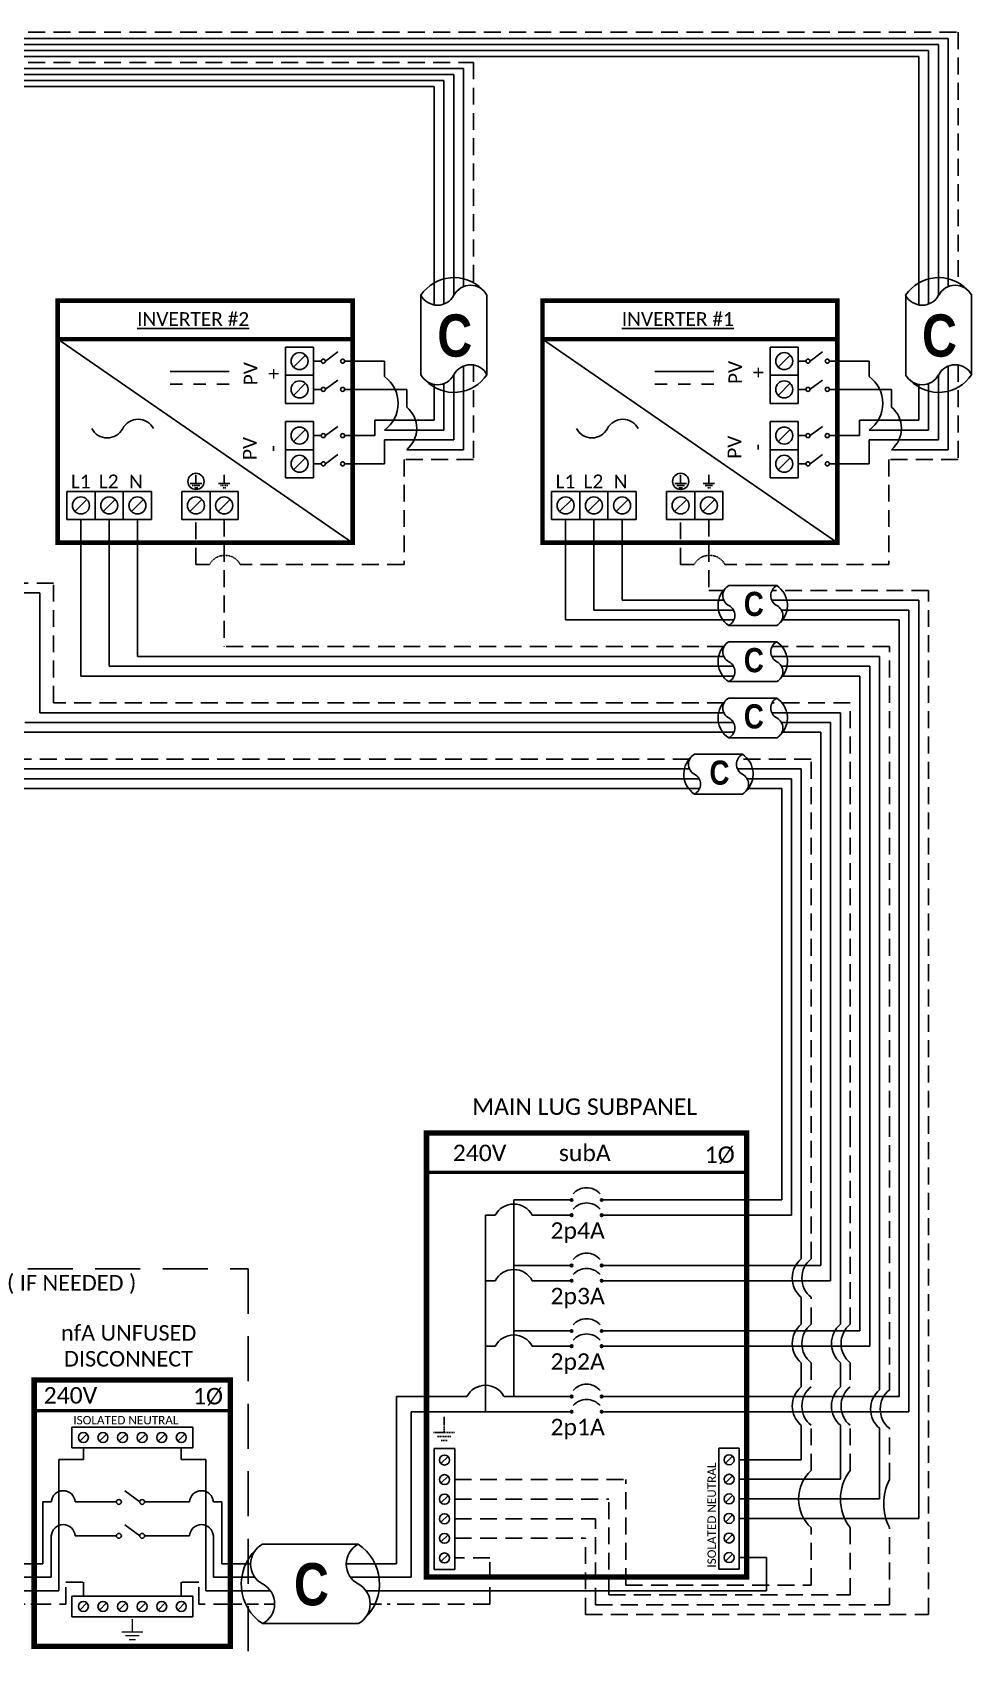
# Model space of a CAD drawing. Header units: feet. Extents: x 19811 to 20443, y 15288 to 15866.
# Drawn here: x 20234.6 to 20443.3, y 15482.9 to 15842.2 of the extents above; entities that cross this region are included whole.
import ezdxf

# ---------------------------------------------------------------- set-up
doc = ezdxf.new("R2010")
doc.units = ezdxf.units.FT
doc.header["$MEASUREMENT"] = 0
doc.linetypes.add('DASHED', pattern=[0.75, 0.5, -0.25])
doc.linetypes.add('HIDDEN', pattern=[0.375, 0.25, -0.125])
for name, color, linetype in [('ONE LINE BLOCKS', 7, 'Continuous'), ('TABLES', 7, 'Continuous'), ('TEXT', 7, 'Continuous'), ('Z - TITLEBLOCK TXT', 7, 'Continuous')]:
    doc.layers.add(name, color=color, linetype=linetype)
doc.styles.add('ONE LINE TXT', font='techb___.ttf')
doc.styles.get("Standard").update_dxf_attribs({"font": 'calibri.ttf'})

# ---------------------------------------------------------------- blocks, each defined once
blk = doc.blocks.new('4inverterSub')
at = {"layer": 'ONE LINE BLOCKS', "linetype": 'Continuous'}
h = blk.add_hatch(color=1, dxfattribs=at)
h.dxf.hatch_style = 1
edge = h.paths.add_edge_path()
edge.add_arc((40.28, 89.85), 0.291, 0, 360)
h = blk.add_hatch(color=1, dxfattribs=at)
h.dxf.hatch_style = 1
edge = h.paths.add_edge_path()
edge.add_arc((46.96, 89.85), 0.291, 0, 360)
h = blk.add_hatch(color=1, dxfattribs=at)
h.dxf.hatch_style = 1
edge = h.paths.add_edge_path()
edge.add_arc((40.28, 86.47), 0.291, 0, 360)
h = blk.add_hatch(color=1, dxfattribs=at)
h.dxf.hatch_style = 1
edge = h.paths.add_edge_path()
edge.add_arc((46.96, 86.47), 0.291, 0, 360)
h = blk.add_hatch(color=1, dxfattribs=at)
h.dxf.hatch_style = 1
edge = h.paths.add_edge_path()
edge.add_arc((40.28, 75.29), 0.291, 0, 360)
h = blk.add_hatch(color=1, dxfattribs=at)
h.dxf.hatch_style = 1
edge = h.paths.add_edge_path()
edge.add_arc((46.96, 75.29), 0.291, 0, 360)
h = blk.add_hatch(color=1, dxfattribs=at)
h.dxf.hatch_style = 1
edge = h.paths.add_edge_path()
edge.add_arc((40.28, 71.91), 0.291, 0, 360)
h = blk.add_hatch(color=1, dxfattribs=at)
h.dxf.hatch_style = 1
edge = h.paths.add_edge_path()
edge.add_arc((46.96, 71.91), 0.291, 0, 360)
h = blk.add_hatch(color=1, dxfattribs=at)
h.dxf.hatch_style = 1
edge = h.paths.add_edge_path()
edge.add_arc((40.28, 60.73), 0.291, 0, 360)
h = blk.add_hatch(color=1, dxfattribs=at)
h.dxf.hatch_style = 1
edge = h.paths.add_edge_path()
edge.add_arc((40.28, 57.35), 0.291, 0, 360)
h = blk.add_hatch(color=1, dxfattribs=at)
h.dxf.hatch_style = 1
edge = h.paths.add_edge_path()
edge.add_arc((46.96, 60.73), 0.291, 0, 360)
h = blk.add_hatch(color=1, dxfattribs=at)
h.dxf.hatch_style = 1
edge = h.paths.add_edge_path()
edge.add_arc((46.96, 57.35), 0.291, 0, 360)
h = blk.add_hatch(color=1, dxfattribs=at)
h.dxf.hatch_style = 1
edge = h.paths.add_edge_path()
edge.add_arc((40.28, 46.17), 0.291, 0, 360)
h = blk.add_hatch(color=1, dxfattribs=at)
h.dxf.hatch_style = 1
edge = h.paths.add_edge_path()
edge.add_arc((46.96, 46.17), 0.291, 0, 360)
h = blk.add_hatch(color=1, dxfattribs=at)
h.dxf.hatch_style = 1
edge = h.paths.add_edge_path()
edge.add_arc((40.28, 42.79), 0.291, 0, 360)
h = blk.add_hatch(color=1, dxfattribs=at)
h.dxf.hatch_style = 1
edge = h.paths.add_edge_path()
edge.add_arc((46.96, 42.79), 0.291, 0, 360)
at = {"color": 7, "linetype": 'Continuous'}
for p, q in [((86.96, 104.75), (86.96, 89.85)), ((95.66, 104.75), (95.66, 75.29)), ((104.36, 104.75), (104.36, 60.73)), ((113.06, 104.75), (113.06, 46.17)), ((36.09, 89.85), (27.43, 89.85)), ((27.43, 89.85), (27.43, 75.29)), ((86.96, 89.85), (51.15, 89.85)), ((36.09, 75.29), (27.43, 75.29)), ((27.43, 75.29), (27.43, 60.73)), ((95.66, 75.29), (51.15, 75.29)), ((36.09, 60.73), (27.43, 60.73)), ((27.43, 60.73), (27.43, 46.17)), ((104.36, 60.73), (51.15, 60.73)), ((17.02, 46.17), (1.34, 46.17)), ((1.34, 46.17), (1.34, 9)), ((36.09, 46.17), (25.26, 46.17)), ((113.06, 46.17), (51.15, 46.17)), ((1.34, 9), (0, 9))]:
    blk.add_line(p, q, dxfattribs=at)
at = {"color": 10, "linetype": 'Continuous'}
for p, q in [((89.14, 104.75), (89.14, 86.47)), ((97.84, 104.75), (97.84, 71.91)), ((106.54, 104.75), (106.54, 57.35)), ((115.24, 104.75), (115.24, 42.79)), ((21.14, 71.91), (21.14, 86.47)), ((23.31, 86.47), (21.14, 86.47)), ((31.55, 86.47), (36.09, 86.47)), ((89.14, 86.47), (51.15, 86.47)), ((21.14, 57.35), (21.14, 71.91)), ((23.31, 71.91), (21.14, 71.91)), ((31.55, 71.91), (36.09, 71.91)), ((97.84, 71.91), (51.15, 71.91)), ((21.14, 42.79), (21.14, 57.35)), ((23.31, 57.35), (21.14, 57.35)), ((31.55, 57.35), (36.09, 57.35)), ((106.54, 57.35), (51.15, 57.35)), ((21.14, 42.79), (4.63, 42.79)), ((4.63, 6), (4.63, 42.79)), ((21.14, 42.79), (36.09, 42.79)), ((115.24, 42.79), (51.15, 42.79)), ((0, 6), (4.63, 6))]:
    blk.add_line(p, q, dxfattribs=at)
at = {"color": 253, "linetype": 'Continuous'}
for p, q in [((91.31, 104.75), (91.31, 76.78)), ((100.01, 104.75), (100.01, 62.22)), ((108.71, 104.75), (108.71, 47.66)), ((117.41, 104.75), (117.41, 19.06)), ((91.31, 68.22), (91.31, 62.22)), ((91.31, 53.66), (91.31, 48.33)), ((100.01, 53.66), (100.01, 48.33)), ((91.31, 39.78), (91.31, 32.11)), ((100.01, 39.78), (100.01, 27.76)), ((108.71, 39.1), (108.71, 23.41)), ((91.31, 32.11), (77.54, 32.11)), ((100.01, 27.76), (77.54, 27.76)), ((108.71, 23.41), (77.54, 23.41)), ((117.41, 19.06), (77.54, 19.06)), ((83.55, 10.36), (77.54, 10.36)), ((83.55, 3), (83.55, 10.36)), ((0, 3), (83.55, 3))]:
    blk.add_line(p, q, dxfattribs=at)
at = {"color": 10, "linetype": 'Continuous'}
for centre in [(27.43, 84.31), (27.43, 69.75), (27.43, 55.19)]:
    blk.add_arc(centre, 4.65, 27.6639, 152.3361, dxfattribs=at)
at = {"color": 253, "linetype": 'Continuous'}
for centre in [(94.89, 72.5), (94.89, 57.94), (103.59, 57.94), (94.89, 44.05), (103.59, 44.05), (112.29, 43.38)]:
    blk.add_arc(centre, 5.58, 129.9215, 230.0785, dxfattribs=at)
at = {"color": 7, "linetype": 'Continuous'}
blk.add_arc((21.14, 44.01), 4.65, 27.6639, 152.3361, dxfattribs=at)
at = {"layer": 'ONE LINE BLOCKS', "lineweight": 50}
blk.add_line((8.04, 96.05), (79.2, 96.05), dxfattribs=at)
at = {"layer": 'ONE LINE BLOCKS', "lineweight": 50, "const_width": 1.19}
blk.add_lwpolyline([(8.04, 6.01), (8.04, 104.75), (79.2, 104.75), (79.2, 6.01)], close=True, dxfattribs=at)
at = {"layer": 'TEXT', "color": 92, "linetype": 'HIDDEN', "ltscale": 15}
for p, q in [((93.49, 76.78), (93.49, 104.75)), ((102.19, 62.22), (102.19, 104.75)), ((110.89, 47.66), (110.89, 104.75)), ((119.59, -2.31), (119.59, 104.75)), ((93.49, 62.22), (93.49, 68.22)), ((93.49, 53.66), (93.49, 48.33)), ((102.19, 53.66), (102.19, 48.33)), ((93.49, 29.7), (93.49, 39.78)), ((102.19, 29.7), (102.19, 39.78)), ((110.89, 27.68), (110.89, 39.1)), ((14.31, 27.69), (52.3, 27.69)), ((52.3, 4.26), (52.3, 27.69)), ((14.31, 23.34), (48.52, 23.34)), ((48.52, 2.06), (48.52, 23.34)), ((14.31, 18.99), (45.6, 18.99)), ((45.6, -0.12), (45.6, 18.99)), ((14.31, 14.64), (43.39, 14.64)), ((43.39, -2.31), (43.39, 14.64)), ((93.49, 4.26), (93.49, 17.01)), ((102.19, 2.06), (102.19, 17.01)), ((110.89, -0.12), (110.89, 17.01)), ((22.14, 10.28), (14.31, 10.28)), ((22.14, 0), (22.14, 10.28)), ((52.3, 4.26), (93.49, 4.26)), ((22.14, 0), (0, 0)), ((48.52, 2.06), (102.19, 2.06)), ((43.39, -2.31), (119.59, -2.31)), ((45.6, -0.12), (110.89, -0.12))]:
    blk.add_line(p, q, dxfattribs=at)
at = {"layer": 'TEXT', "color": 92, "linetype": 'HIDDEN', "flags": 128}
for points in [[(11.94, 41.63), (11.94, 38.13)], [(9.6, 38.13), (14.28, 38.13)], [(13.47, 37.26), (10.41, 37.26)], [(12.65, 36.39), (11.22, 36.39)]]:
    blk.add_lwpolyline(points, dxfattribs=at)
at = {"layer": 'TEXT', "color": 92, "linetype": 'Continuous', "ltscale": 4}
for centre, radius, start, end in [((96.96, 72.5), 5.51, 129.059, 230.941), ((96.96, 57.94), 5.51, 129.059, 230.941), ((105.66, 57.94), 5.51, 129.059, 230.941), ((96.96, 44.05), 5.51, 129.059, 230.941), ((105.66, 44.05), 5.51, 129.059, 230.941), ((114.36, 43.38), 5.51, 129.059, 230.941), ((99.38, 23.36), 8.66, 132.8846, 227.1154), ((110.44, 23.36), 10.41, 142.4478, 217.5522), ((121.75, 22.35), 12.1, 153.8293, 206.1707)]:
    blk.add_arc(centre, radius, start, end, dxfattribs=at)
at = {"layer": 'Z - TITLEBLOCK TXT', "color": 1, "linetype": 'Continuous'}
for p, q in [((9.77, 7.69), (9.77, 34.63)), ((9.77, 34.63), (14.31, 34.63)), ((14.31, 34.63), (14.31, 7.69)), ((73, 7.76), (73, 34.71)), ((73, 34.71), (77.54, 34.71)), ((77.54, 34.71), (77.54, 7.76)), ((14.31, 7.69), (9.77, 7.69)), ((77.54, 7.76), (73, 7.76))]:
    blk.add_line(p, q, dxfattribs=at)
at = {"layer": 'Z - TITLEBLOCK TXT', "color": 4, "linetype": 'Continuous'}
for p, q in [((12.83, 32.82), (11.25, 31.25)), ((76.06, 32.9), (74.49, 31.32)), ((12.83, 28.47), (11.25, 26.9)), ((76.06, 28.54), (74.49, 26.97)), ((12.83, 24.12), (11.25, 22.55)), ((76.06, 24.19), (74.49, 22.62)), ((12.83, 19.77), (11.25, 18.2)), ((76.06, 19.84), (74.49, 18.27)), ((12.83, 15.42), (11.25, 13.85)), ((76.06, 15.49), (74.49, 13.92)), ((12.83, 11.07), (11.25, 9.5)), ((76.06, 11.14), (74.49, 9.57))]:
    blk.add_line(p, q, dxfattribs=at)
at = {"layer": 'Z - TITLEBLOCK TXT', "color": 1, "linetype": 'Continuous', "flags": 128}
for points in [[(36.09, 89.85), (40.28, 89.85)], [(36.09, 89.85), (40.28, 89.85)], [(46.96, 89.85), (51.15, 89.85)], [(36.09, 86.47), (40.28, 86.47)], [(36.09, 86.47), (40.28, 86.47)], [(46.96, 86.47), (51.15, 86.47)], [(36.09, 75.29), (40.28, 75.29)], [(36.09, 75.29), (40.28, 75.29)], [(36.09, 71.91), (40.28, 71.91)], [(36.09, 71.91), (40.28, 71.91)], [(46.96, 75.29), (51.15, 75.29)], [(46.96, 71.91), (51.15, 71.91)], [(36.09, 60.73), (40.28, 60.73)], [(36.09, 60.73), (40.28, 60.73)], [(46.96, 60.73), (51.15, 60.73)], [(36.09, 57.35), (40.28, 57.35)], [(36.09, 57.35), (40.28, 57.35)], [(46.96, 57.35), (51.15, 57.35)], [(36.09, 46.17), (40.28, 46.17)], [(36.09, 46.17), (40.28, 46.17)], [(46.96, 46.17), (51.15, 46.17)], [(36.09, 42.79), (40.28, 42.79)], [(36.09, 42.79), (40.28, 42.79)], [(46.96, 42.79), (51.15, 42.79)]]:
    blk.add_lwpolyline(points, dxfattribs=at)
at = {"layer": 'Z - TITLEBLOCK TXT', "color": 1, "linetype": 'Continuous'}
for centre in [(40.28, 89.85), (46.96, 89.85), (40.28, 86.47), (46.96, 86.47), (40.28, 75.29), (46.96, 75.29), (40.28, 71.91), (46.96, 71.91), (40.28, 60.73), (40.28, 57.35), (46.96, 60.73), (46.96, 57.35), (40.28, 46.17), (46.96, 46.17), (40.28, 42.79), (46.96, 42.79)]:
    blk.add_circle(centre, 0.291, dxfattribs=at)
at = {"layer": 'Z - TITLEBLOCK TXT', "color": 4, "linetype": 'Continuous'}
for centre in [(12.04, 32.04), (75.27, 32.11), (12.04, 27.69), (75.27, 27.76), (12.04, 23.34), (75.27, 23.41), (12.04, 18.99), (75.27, 19.06), (12.04, 14.64), (75.27, 14.71), (12.04, 10.28), (75.27, 10.36)]:
    blk.add_circle(centre, 1.11, dxfattribs=at)
at = {"layer": 'Z - TITLEBLOCK TXT', "color": 1, "linetype": 'Continuous'}
for centre in [(43.62, 88.65), (43.62, 85.27), (43.62, 74.09), (43.62, 70.71), (43.62, 59.53), (43.62, 56.15), (43.62, 44.97), (43.62, 41.59)]:
    blk.add_arc(centre, 3.93, 40.3392, 139.6608, dxfattribs=at)
at = {"layer": 'TABLES', "color": 1, "linetype": 'Continuous'}
for s, p in [('2p4A', (35.59, 81.23)), ('2p3A', (35.59, 66.67)), ('2p2A', (35.59, 52.11)), ('2p1A', (35.59, 37.55))]:
    blk.add_text(s, height=3.658, dxfattribs=at).set_placement(p)
at = {"layer": 'TABLES', "color": 4, "linetype": 'Continuous'}
blk.add_text('ISOLATED NEUTRAL', height=1.8743, rotation=90, dxfattribs=at).set_placement((72.35, 8.12))
at = {"layer": 'TEXT', "color": 1, "attachment_point": 5}
for s, width, gutter_width, insert, char_height in [('MAIN LUG SUBPANEL ', 62.3984, 7.17, (43.17, 110.58), 3.6576), ('240V', 0.1481, 0.75, (19.83, 100.3), 3.658), ('subA', 0.1481, 0.75, (43.21, 100.3), 3.658), ('1Ø', 0.1481, 0.75, (73.19, 99.79), 3.658)]:
    blk.add_mtext_dynamic_manual_height_columns(s, width=width, gutter_width=gutter_width, heights=[0], dxfattribs=dict(at, insert=insert, char_height=char_height))
blk = doc.blocks.new('*U16')
at = {"color": 7, "linetype": 'Continuous'}
for p, q in [((-7.14, 13.31), (-28.39, 13.31)), ((-28.39, -4.31), (-7.14, -4.31))]:
    blk.add_line(p, q, dxfattribs=at)
at = {"color": 7}
for p, q in [((-35.53, 9), (-31.05, 9)), ((-9.81, 9), (0, 9))]:
    blk.add_line(p, q, dxfattribs=at)
at = {"color": 10}
for p, q in [((-35.53, 6), (-30.11, 6)), ((-8.87, 6), (0, 6))]:
    blk.add_line(p, q, dxfattribs=at)
at = {"color": 253}
for p, q in [((-35.53, 3), (-26.66, 3)), ((-5.41, 3), (0, 3))]:
    blk.add_line(p, q, dxfattribs=at)
at = {"color": 92, "linetype": 'HIDDEN', "ltscale": 10}
for p, q in [((-4.48, 0), (0, 0)), ((-35.53, 0), (-25.72, 0))]:
    blk.add_line(p, q, dxfattribs=at)
at = {"color": 7, "linetype": 'Continuous'}
for centre, start, end in [((-22.54, 4.5), 133.9732, 236.4265), ((-12.99, 4.5), 313.9732, 56.4265)]:
    blk.add_arc(centre, 10.58, start, end, dxfattribs=at)
at = {"linetype": 'Continuous'}
for centre, start, end in [((-26.08, 8.91), 117.6639, 242.3361), ((-4.83, 8.91), 117.6639, 242.3361), ((-30.7, 0.09), 297.6639, 62.3361), ((-9.45, 0.09), 297.6639, 62.3361)]:
    blk.add_arc(centre, 4.98, start, end, dxfattribs=at)
blk = doc.blocks.new('unfusedDisconnect')
at = {"lineweight": 50}
blk.add_line((-43.61, 43.06), (0, 43.06), dxfattribs=at)
at = {"color": 1, "linetype": 'Continuous'}
for p, q in [((-35.27, 34.78), (-35.27, 39.32)), ((-35.27, 39.32), (-8.32, 39.32)), ((-8.32, 39.32), (-8.32, 34.78)), ((-8.32, 34.78), (-35.27, 34.78)), ((-23.43, 25.18), (-20.16, 22.74)), ((-31.89, 22.73), (-25.32, 22.73)), ((-19.08, 22.73), (-11.7, 22.73)), ((-31.89, 15.2), (-25.32, 15.2)), ((-23.43, 17.65), (-20.16, 15.2)), ((-19.08, 15.2), (-11.7, 15.19)), ((-35.27, 1.76), (-8.32, 1.76)), ((-35.27, 1.76), (-35.27, -2.78)), ((-8.32, 1.76), (-8.32, -2.78)), ((-8.32, -2.78), (-35.27, -2.78))]:
    blk.add_line(p, q, dxfattribs=at)
at = {"color": 4, "linetype": 'Continuous'}
for p, q in [((-31.89, 37.83), (-33.46, 36.26)), ((-27.53, 37.83), (-29.11, 36.26)), ((-23.18, 37.83), (-24.76, 36.26)), ((-18.83, 37.83), (-20.41, 36.26)), ((-14.48, 37.83), (-16.06, 36.26)), ((-10.13, 37.83), (-11.7, 36.26)), ((-31.89, 0.28), (-33.46, -1.3)), ((-27.53, 0.28), (-29.11, -1.3)), ((-23.18, 0.28), (-24.76, -1.3)), ((-18.83, 0.28), (-20.41, -1.3)), ((-14.48, 0.28), (-16.06, -1.3)), ((-10.13, 0.28), (-11.7, -1.3))]:
    blk.add_line(p, q, dxfattribs=at)
at = {"color": 253, "linetype": 'Continuous'}
for p, q in [((-32.67, 32.17), (-32.67, 34.78)), ((-10.92, 32.17), (-10.92, 34.78)), ((-38.16, 3), (-38.16, 32.17)), ((-38.16, 32.17), (-32.67, 32.17)), ((-5.43, 32.17), (-10.92, 32.17)), ((-5.43, 3), (-5.43, 32.17)), ((-43.61, 3), (-38.16, 3)), ((0, 3), (-5.43, 3))]:
    blk.add_line(p, q, dxfattribs=at)
at = {"color": 7, "linetype": 'Continuous'}
for p, q in [((-41.66, 9), (-41.66, 22.73)), ((-39.8, 22.73), (-41.66, 22.73)), ((-31.89, 22.73), (-34.52, 22.73)), ((-11.7, 22.73), (-9.07, 22.73)), ((-3.79, 22.73), (-1.93, 22.73)), ((-1.93, 9), (-1.93, 22.73))]:
    blk.add_line(p, q, dxfattribs=at)
at = {"color": 10, "linetype": 'Continuous'}
for p, q in [((-39.8, 6), (-39.8, 15.2)), ((-31.89, 15.2), (-34.52, 15.2)), ((-11.7, 15.2), (-9.07, 15.2)), ((-3.79, 6), (-3.79, 15.2)), ((-43.61, 6), (-39.8, 6)), ((0, 6), (-3.79, 6))]:
    blk.add_line(p, q, dxfattribs=at)
at = {"color": 7}
for p, q in [((-43.61, 9), (-41.66, 9)), ((0, 9), (-1.93, 9))]:
    blk.add_line(p, q, dxfattribs=at)
at = {"color": 92, "linetype": 'HIDDEN', "ltscale": 15}
for p, q in [((-36.58, 0), (-36.58, 4.9)), ((-36.58, 4.9), (-32.67, 4.9)), ((-32.67, 4.9), (-32.67, 1.76)), ((-7.01, 4.9), (-10.92, 4.9)), ((-10.92, 4.9), (-10.92, 1.76)), ((-7.01, 0), (-7.01, 4.9)), ((-43.61, 0), (-36.58, 0)), ((0, 0), (-7.01, 0))]:
    blk.add_line(p, q, dxfattribs=at)
at = {"lineweight": 50, "const_width": 1.19}
blk.add_lwpolyline([(-43.61, -9.34), (-43.61, 49.84), (0, 49.84), (0, -9.34)], close=True, dxfattribs=at)
at = {"color": 92, "linetype": 'Continuous', "lineweight": 5, "ltscale": 0.05, "flags": 128}
for points in [[(-21.8, -3.32), (-21.8, -6.17)], [(-24.14, -6.17), (-19.45, -6.17)], [(-20.27, -7.03), (-23.32, -7.03)], [(-21.08, -7.9), (-22.51, -7.9)]]:
    blk.add_lwpolyline(points, dxfattribs=at)
at = {"color": 4, "linetype": 'Continuous'}
for centre in [(-32.67, 37.05), (-28.32, 37.05), (-23.97, 37.05), (-19.62, 37.05), (-15.27, 37.05), (-10.92, 37.05), (-32.67, -0.51), (-28.32, -0.51), (-23.97, -0.51), (-19.62, -0.51), (-15.27, -0.51), (-10.92, -0.51)]:
    blk.add_circle(centre, 1.11, dxfattribs=at)
at = {"color": 1, "linetype": 'Continuous'}
for centre in [(-24.78, 22.73), (-19.62, 22.73), (-24.78, 15.2), (-19.62, 15.2)]:
    blk.add_circle(centre, 0.541, dxfattribs=at)
at = {"color": 7, "linetype": 'Continuous'}
for centre in [(-37.16, 22.58), (-6.43, 22.58)]:
    blk.add_arc(centre, 2.64, 3.2819, 176.7181, dxfattribs=at)
at = {"color": 10, "linetype": 'Continuous'}
for centre in [(-37.16, 15.04), (-6.43, 15.04)]:
    blk.add_arc(centre, 2.64, 3.2819, 176.7181, dxfattribs=at)
at = {"color": 4, "linetype": 'Continuous'}
blk.add_text('ISOLATED NEUTRAL', height=1.8743, dxfattribs=at).set_placement((-34.91, 39.97))
at = {"color": 1}
for s, width, gutter_width, heights, insert, char_height, attachment_point in [('\\A1;\\pi17.559;nfA UNFUSED\\P\\pi18.229;DISCONNECT', 64.922, 0, [11.89], (-55.21, 62.04), 3.4544, 1), ('240V', 0.1481, 0.75, [0], (-35.55, 46.4), 3.658, 5), ('1Ø', 0.1481, 0.75, [0], (-4.98, 46.1), 3.658, 5), ('\\A1;\\pi13.903,t32.191;SQUARE D\\P\\pi22.981,t41.269;PN', 51.6906, 0.203, [45.94], (-47.25, -12.27), 3.6576, 1)]:
    blk.add_mtext_dynamic_manual_height_columns(s, width=width, gutter_width=gutter_width, heights=heights, dxfattribs=dict(at, insert=insert, char_height=char_height, attachment_point=attachment_point))
blk = doc.blocks.new('*U22')
at = {"color": 10, "linetype": 'DASHED', "ltscale": 20}
blk.add_lwpolyline([(-75.05, 74.56), (3.97, 74.56), (3.97, -25.17), (-75.05, -25.17)], close=True, dxfattribs=at)
at = {"color": 7}
for name, p in [('unfusedDisconnect', (0, 0)), ('*U16', (-43.61, 0))]:
    blk.add_blockref(name, p, dxfattribs=at)
at = {"color": 10, "insert": (-50.86, 73.16), "char_height": 3.4544, "attachment_point": 1}
blk.add_mtext_dynamic_manual_height_columns('\\A1;\\pi1.2092;( IF NEEDED )', width=30.7523, gutter_width=0, heights=[6.58], dxfattribs=at)
at = {"color": 1, "linetype": 'Continuous', "insert": (-64.3, 9.22), "char_height": 9.3833, "attachment_point": 1, "style": 'ONE LINE TXT'}
blk.add_mtext_dynamic_manual_height_columns('{\\W1;\\C256;B}', width=0.1385, gutter_width=2.13, heights=[0], dxfattribs=at)

msp = doc.modelspace()

# ---------------------------------------------------------------- linework, layer by layer
at = {"color": 92, "linetype": 'HIDDEN', "ltscale": 15}
for p, q in [((20126.78, 15842.16), (20440.29, 15842.16)), ((20440.29, 15842.16), (20440.29, 15785.88)), ((20126.78, 15835.47), (20332.59, 15835.47)), ((20332.59, 15835.47), (20332.59, 15785.88)), ((20332.59, 15768.21), (20332.59, 15747.2)), ((20440.29, 15768.21), (20440.29, 15747.2)), ((20332.59, 15747.2), (20317.19, 15747.2)), ((20317.19, 15747.2), (20317.19, 15723.83)), ((20440.29, 15747.2), (20424.89, 15747.2)), ((20424.89, 15747.2), (20424.89, 15723.83)), ((20270.94, 15723.83), (20270.94, 15733.84)), ((20277.21, 15733.84), (20277.21, 15705.61)), ((20378.64, 15723.83), (20378.64, 15733.84)), ((20384.91, 15733.84), (20384.91, 15718.11)), ((20270.94, 15723.83), (20273.94, 15723.83)), ((20317.19, 15723.83), (20280.79, 15723.83)), ((20378.64, 15723.83), (20381.64, 15723.83)), ((20424.89, 15723.83), (20388.49, 15723.83)), ((20239.31, 15719.73), (20169.51, 15719.73)), ((20239.31, 15693.11), (20239.31, 15719.73)), ((20388.28, 15718.11), (20384.91, 15718.11)), ((20433.72, 15718.11), (20398.95, 15718.11)), ((20433.72, 15597.49), (20433.72, 15718.11)), ((20388.28, 15705.61), (20277.21, 15705.61)), ((20425.02, 15705.61), (20398.95, 15705.61)), ((20425.02, 15597.49), (20425.02, 15705.61)), ((20388.28, 15693.11), (20239.31, 15693.11)), ((20416.32, 15693.11), (20398.95, 15693.11)), ((20416.32, 15597.49), (20416.32, 15693.11)), ((20380.66, 15680.61), (20226.5, 15680.61)), ((20407.62, 15680.61), (20391.32, 15680.61)), ((20407.62, 15597.49), (20407.62, 15680.61))]:
    msp.add_line(p, q, dxfattribs=at)
at = {"color": 10, "linetype": 'Continuous'}
for p, q in [((20126.78, 15840.82), (20438.1, 15840.82)), ((20126.78, 15838.14), (20433.74, 15838.14)), ((20433.74, 15838.14), (20433.74, 15781.76)), ((20438.1, 15840.82), (20438.11, 15785.64)), ((20126.78, 15834.13), (20330.41, 15834.13)), ((20126.78, 15831.46), (20326.04, 15831.46)), ((20326.04, 15831.46), (20326.04, 15781.76)), ((20330.41, 15834.13), (20330.41, 15785.64)), ((20312.83, 15769.06), (20303.98, 15769.06)), ((20312.83, 15765.65), (20312.83, 15769.06)), ((20330.41, 15767.96), (20330.41, 15749.38)), ((20420.52, 15769.06), (20411.68, 15769.06)), ((20420.52, 15765.65), (20420.52, 15769.06)), ((20438.11, 15767.96), (20438.11, 15749.38)), ((20317.78, 15762.79), (20303.98, 15762.79)), ((20317.78, 15758.86), (20317.78, 15762.79)), ((20326.04, 15764.08), (20326.04, 15753.74)), ((20425.48, 15762.79), (20411.68, 15762.79)), ((20425.48, 15758.86), (20425.48, 15762.79)), ((20433.74, 15764.08), (20433.74, 15753.74)), ((20326.04, 15753.74), (20312.83, 15753.74)), ((20433.74, 15753.74), (20420.52, 15753.74)), ((20330.41, 15749.38), (20317.78, 15749.38)), ((20438.11, 15749.38), (20425.48, 15749.38)), ((20251.66, 15733.84), (20251.66, 15701.23)), ((20359.36, 15733.84), (20359.36, 15713.74)), ((20359.36, 15713.74), (20390.37, 15713.74)), ((20401.03, 15713.74), (20429.37, 15713.74)), ((20429.37, 15713.74), (20429.37, 15597.49)), ((20251.66, 15701.23), (20390.37, 15701.23)), ((20401.03, 15701.23), (20420.67, 15701.23)), ((20420.67, 15701.23), (20420.67, 15597.49)), ((20422.84, 15701.23), (20422.86, 15701.23)), ((20232.9, 15688.73), (20390.37, 15688.73)), ((20401.03, 15688.73), (20411.97, 15688.73)), ((20411.97, 15688.73), (20411.97, 15597.49)), ((20220.09, 15676.23), (20382.74, 15676.23)), ((20393.4, 15676.23), (20403.27, 15676.23)), ((20403.27, 15676.23), (20403.27, 15597.49))]:
    msp.add_line(p, q, dxfattribs=at)
at = {"color": 7, "linetype": 'Continuous'}
for p, q in [((20126.78, 15839.48), (20435.92, 15839.48)), ((20435.92, 15839.48), (20435.92, 15783.63)), ((20126.78, 15836.81), (20431.56, 15836.81)), ((20431.56, 15836.81), (20431.56, 15781.57)), ((20126.78, 15832.79), (20328.22, 15832.79)), ((20328.22, 15832.79), (20328.22, 15783.63)), ((20126.78, 15830.11), (20323.86, 15830.12)), ((20323.86, 15830.12), (20323.86, 15781.57)), ((20320.94, 15783.72), (20320.94, 15766.04)), ((20335.6, 15766.04), (20335.6, 15783.72)), ((20428.64, 15783.72), (20428.64, 15766.04)), ((20443.3, 15766.04), (20443.3, 15783.72)), ((20305.76, 15728.71), (20240.22, 15773.96)), ((20413.46, 15728.71), (20347.92, 15773.96)), ((20278.35, 15766.79), (20265.23, 15766.79)), ((20386.05, 15766.79), (20372.93, 15766.79)), ((20267.97, 15763.96), (20265.23, 15763.96)), ((20273.16, 15763.96), (20270.42, 15763.96)), ((20278.35, 15763.96), (20275.6, 15763.96)), ((20323.86, 15763.89), (20323.86, 15755.92)), ((20328.22, 15765.95), (20328.22, 15751.56)), ((20375.67, 15763.96), (20372.93, 15763.96)), ((20380.86, 15763.96), (20378.12, 15763.96)), ((20386.05, 15763.96), (20383.3, 15763.96)), ((20431.56, 15763.89), (20431.56, 15755.92)), ((20435.92, 15765.95), (20435.92, 15751.56)), ((20323.86, 15755.92), (20310.68, 15755.92)), ((20310.68, 15755.92), (20310.68, 15752.51)), ((20431.56, 15755.92), (20418.38, 15755.92)), ((20418.38, 15755.92), (20418.38, 15752.51)), ((20310.68, 15752.51), (20303.98, 15752.51)), ((20418.38, 15752.51), (20411.68, 15752.51)), ((20328.22, 15751.56), (20312.86, 15751.56)), ((20312.86, 15751.56), (20312.86, 15746.24)), ((20435.92, 15751.56), (20420.56, 15751.56)), ((20420.56, 15751.56), (20420.56, 15746.24)), ((20312.86, 15746.24), (20303.98, 15746.24)), ((20420.56, 15746.24), (20411.68, 15746.24)), ((20245.39, 15733.84), (20245.39, 15699.05)), ((20353.09, 15733.84), (20353.09, 15711.55)), ((20400, 15719.17), (20389.34, 15719.17)), ((20353.09, 15711.55), (20390.47, 15711.55)), ((20389.34, 15710.32), (20400, 15710.32)), ((20401.14, 15711.55), (20427.19, 15711.55)), ((20427.19, 15711.55), (20427.19, 15597.49)), ((20400, 15706.67), (20389.34, 15706.67)), ((20245.39, 15699.05), (20390.47, 15699.05)), ((20401.14, 15699.05), (20418.49, 15699.05)), ((20418.49, 15699.05), (20418.49, 15597.49)), ((20389.34, 15697.82), (20400, 15697.82)), ((20400, 15694.16), (20389.34, 15694.16)), ((20230.22, 15686.55), (20390.47, 15686.55)), ((20389.34, 15685.32), (20400, 15685.32)), ((20401.14, 15686.55), (20409.79, 15686.55)), ((20409.79, 15686.55), (20409.79, 15597.49)), ((20392.37, 15681.66), (20381.71, 15681.66)), ((20217.41, 15674.04), (20382.85, 15674.04)), ((20393.51, 15674.04), (20401.09, 15674.04)), ((20401.09, 15674.04), (20401.09, 15597.49)), ((20381.71, 15672.82), (20392.37, 15672.82))]:
    msp.add_line(p, q, dxfattribs=at)
at = {"color": 1, "linetype": 'Continuous'}
for p, q in [((20290.82, 15759.66), (20290.82, 15772.2)), ((20290.82, 15772.2), (20297.09, 15772.2)), ((20290.82, 15759.66), (20290.82, 15772.2)), ((20297.09, 15772.2), (20297.09, 15759.66)), ((20297.09, 15772.2), (20297.09, 15765.93)), ((20302.44, 15771.11), (20299.72, 15769.08)), ((20398.52, 15759.66), (20398.52, 15772.2)), ((20398.52, 15772.2), (20404.79, 15772.2)), ((20398.52, 15759.66), (20398.52, 15772.2)), ((20404.79, 15772.2), (20404.79, 15759.66)), ((20404.79, 15772.2), (20404.79, 15765.93)), ((20410.14, 15771.11), (20407.42, 15769.08)), ((20297.09, 15769.06), (20298.79, 15769.06)), ((20404.79, 15769.06), (20406.49, 15769.06)), ((20297.09, 15765.93), (20290.82, 15765.93)), ((20297.09, 15762.79), (20298.79, 15762.79)), ((20302.44, 15764.84), (20299.72, 15762.81)), ((20404.79, 15765.93), (20398.52, 15765.93)), ((20404.79, 15762.79), (20406.49, 15762.79)), ((20410.14, 15764.84), (20407.42, 15762.81)), ((20297.09, 15759.66), (20290.82, 15759.66)), ((20404.79, 15759.66), (20398.52, 15759.66)), ((20290.82, 15743.1), (20290.82, 15755.64)), ((20290.82, 15755.64), (20297.09, 15755.64)), ((20297.09, 15755.64), (20297.09, 15749.37)), ((20398.52, 15743.1), (20398.52, 15755.64)), ((20398.52, 15755.64), (20404.79, 15755.64)), ((20404.79, 15755.64), (20404.79, 15749.37)), ((20297.09, 15752.51), (20298.79, 15752.51)), ((20302.44, 15754.55), (20299.72, 15752.52)), ((20404.79, 15752.51), (20406.49, 15752.51)), ((20410.14, 15754.55), (20407.42, 15752.52)), ((20297.09, 15749.37), (20290.82, 15749.37)), ((20297.09, 15749.37), (20297.09, 15743.1)), ((20404.79, 15749.37), (20398.52, 15749.37)), ((20404.79, 15749.37), (20404.79, 15743.1)), ((20297.09, 15746.24), (20298.79, 15746.24)), ((20302.44, 15748.28), (20299.72, 15746.25)), ((20404.79, 15746.24), (20406.49, 15746.24)), ((20410.14, 15748.28), (20407.42, 15746.25)), ((20297.09, 15743.1), (20290.82, 15743.1)), ((20404.79, 15743.1), (20398.52, 15743.1)), ((20242.26, 15740.11), (20254.79, 15740.11)), ((20242.26, 15733.84), (20242.26, 15740.11)), ((20242.26, 15740.11), (20248.53, 15740.11)), ((20248.53, 15740.11), (20248.53, 15733.84)), ((20254.79, 15740.11), (20254.79, 15733.84)), ((20254.79, 15740.11), (20261.06, 15740.11)), ((20261.06, 15740.11), (20261.06, 15733.84)), ((20267.81, 15740.11), (20280.35, 15740.11)), ((20267.81, 15733.84), (20267.81, 15740.11)), ((20267.81, 15740.11), (20274.08, 15740.11)), ((20274.08, 15740.11), (20274.08, 15733.84)), ((20280.35, 15740.11), (20280.35, 15733.84)), ((20349.95, 15740.11), (20362.49, 15740.11)), ((20349.95, 15733.84), (20349.95, 15740.11)), ((20349.95, 15740.11), (20356.22, 15740.11)), ((20356.22, 15740.11), (20356.22, 15733.84)), ((20362.49, 15740.11), (20362.49, 15733.84)), ((20362.49, 15740.11), (20368.76, 15740.11)), ((20368.76, 15740.11), (20368.76, 15733.84)), ((20375.51, 15740.11), (20388.04, 15740.11)), ((20375.51, 15733.84), (20375.51, 15740.11)), ((20375.51, 15740.11), (20381.78, 15740.11)), ((20381.78, 15740.11), (20381.78, 15733.84)), ((20388.04, 15740.11), (20388.04, 15733.84)), ((20254.79, 15733.84), (20242.26, 15733.84)), ((20254.79, 15733.84), (20261.06, 15733.84)), ((20280.35, 15733.84), (20267.81, 15733.84)), ((20362.49, 15733.84), (20349.95, 15733.84)), ((20362.49, 15733.84), (20368.76, 15733.84)), ((20388.04, 15733.84), (20375.51, 15733.84))]:
    msp.add_line(p, q, dxfattribs=at)
at = {"color": 4, "linetype": 'Continuous'}
for p, q in [((20295.29, 15770.4), (20292.62, 15767.72)), ((20402.99, 15770.4), (20400.32, 15767.72)), ((20295.29, 15764.13), (20292.62, 15761.46)), ((20402.99, 15764.13), (20400.32, 15761.46)), ((20295.29, 15753.84), (20292.62, 15751.17)), ((20402.99, 15753.84), (20400.32, 15751.17)), ((20295.29, 15747.57), (20292.62, 15744.9)), ((20402.99, 15747.57), (20400.32, 15744.9)), ((20246.73, 15738.32), (20244.05, 15735.64)), ((20253, 15738.32), (20250.32, 15735.64)), ((20259.27, 15738.32), (20256.59, 15735.64)), ((20272.28, 15738.32), (20269.6, 15735.64)), ((20278.55, 15738.32), (20275.87, 15735.64)), ((20354.43, 15738.32), (20351.75, 15735.64)), ((20360.7, 15738.32), (20358.02, 15735.64)), ((20366.97, 15738.32), (20364.29, 15735.64)), ((20379.98, 15738.32), (20377.3, 15735.64)), ((20386.25, 15738.32), (20383.57, 15735.64))]:
    msp.add_line(p, q, dxfattribs=at)
at = {"color": 253, "linetype": 'Continuous'}
for p, q in [((20257.93, 15733.84), (20257.93, 15703.42)), ((20365.63, 15733.84), (20365.63, 15715.92)), ((20236.28, 15717.54), (20150.23, 15717.54)), ((20236.28, 15690.92), (20236.28, 15717.54)), ((20365.63, 15715.92), (20388.22, 15715.92)), ((20398.89, 15715.92), (20431.55, 15715.92)), ((20431.55, 15597.49), (20431.55, 15715.92)), ((20257.93, 15703.42), (20388.22, 15703.42)), ((20398.89, 15703.42), (20422.84, 15703.42)), ((20422.84, 15703.42), (20422.84, 15597.49)), ((20236.28, 15690.92), (20388.22, 15690.92)), ((20398.89, 15690.92), (20414.14, 15690.92)), ((20414.14, 15690.92), (20414.14, 15597.49)), ((20223.47, 15678.42), (20380.6, 15678.42)), ((20391.26, 15678.42), (20405.44, 15678.42)), ((20405.44, 15678.42), (20405.44, 15597.49))]:
    msp.add_line(p, q, dxfattribs=at)
at = {"lineweight": 50, "const_width": 0.986}
for points in [[(20240.22, 15728.71), (20240.22, 15782.51), (20305.76, 15782.51), (20305.76, 15728.71)], [(20240.22, 15773.96), (20240.22, 15782.51), (20305.76, 15782.51), (20305.76, 15773.96)], [(20347.92, 15728.71), (20347.92, 15782.51), (20413.46, 15782.51), (20413.46, 15728.71)], [(20347.92, 15773.96), (20347.92, 15782.51), (20413.46, 15782.51), (20413.46, 15773.96)]]:
    msp.add_lwpolyline(points, close=True, dxfattribs=at)
at = {"color": 92, "linetype": 'Continuous', "flags": 128}
for points in [[(20269.66, 15741.87), (20272.22, 15741.87)], [(20270.94, 15743.78), (20270.94, 15741.87)], [(20275.93, 15741.87), (20278.49, 15741.87)], [(20277.21, 15743.78), (20277.21, 15741.87)], [(20377.36, 15741.87), (20379.92, 15741.87)], [(20379.47, 15741.4), (20377.8, 15741.4)], [(20378.64, 15743.78), (20378.64, 15741.87)], [(20383.63, 15741.87), (20386.19, 15741.87)], [(20385.74, 15741.4), (20384.07, 15741.4)], [(20384.91, 15743.78), (20384.91, 15741.87)]]:
    msp.add_lwpolyline(points, dxfattribs=at)
at = {"color": 92, "linetype": 'HIDDEN', "flags": 128}
for points in [[(20271.78, 15741.4), (20270.1, 15741.4)], [(20278.04, 15741.4), (20276.37, 15741.4)], [(20271.33, 15740.92), (20270.55, 15740.92)], [(20277.6, 15740.92), (20276.82, 15740.92)], [(20379.03, 15740.92), (20378.25, 15740.92)], [(20385.3, 15740.92), (20384.52, 15740.92)]]:
    msp.add_lwpolyline(points, dxfattribs=at)
at = {"color": 4, "linetype": 'Continuous'}
for centre in [(20293.96, 15769.06), (20401.66, 15769.06), (20293.96, 15762.79), (20401.66, 15762.79), (20293.96, 15752.51), (20401.66, 15752.51), (20293.96, 15746.24), (20401.66, 15746.24), (20245.39, 15736.98), (20251.66, 15736.98), (20257.93, 15736.98), (20270.94, 15736.98), (20277.21, 15736.98), (20353.09, 15736.98), (20359.36, 15736.98), (20365.63, 15736.98), (20378.64, 15736.98), (20384.91, 15736.98)]:
    msp.add_circle(centre, 1.89, dxfattribs=at)
at = {"color": 1, "linetype": 'Continuous'}
for centre in [(20299.24, 15769.06), (20303.53, 15769.06), (20406.94, 15769.06), (20411.23, 15769.06), (20299.24, 15762.79), (20303.53, 15762.79), (20406.94, 15762.79), (20411.23, 15762.79), (20299.24, 15752.51), (20303.53, 15752.51), (20406.94, 15752.51), (20411.23, 15752.51), (20299.24, 15746.24), (20303.53, 15746.24), (20406.94, 15746.24), (20411.23, 15746.24)]:
    msp.add_circle(centre, 0.45, dxfattribs=at)
at = {"color": 92, "linetype": 'Continuous'}
for centre in [(20270.94, 15742.33), (20378.64, 15742.33)]:
    msp.add_circle(centre, 1.8, dxfattribs=at)
at = {"color": 7, "linetype": 'Continuous'}
for centre, radius, start, end in [((20328.27, 15778.85), 8.8, 43.9732, 146.4265), ((20435.97, 15778.85), 8.8, 43.9732, 146.4265), ((20328.27, 15770.91), 8.8, 223.9732, 326.4265), ((20435.97, 15770.91), 8.8, 223.9732, 326.4265), ((20421.51, 15754.12), 6.18, 309.9338, 50.0662), ((20392.27, 15714.74), 5.31, 133.9732, 236.4265), ((20397.06, 15714.74), 5.31, 313.9732, 56.4265), ((20392.27, 15702.24), 5.31, 133.9732, 236.4265), ((20397.06, 15702.24), 5.31, 313.9732, 56.4265), ((20392.27, 15689.74), 5.31, 133.9732, 236.4265), ((20397.06, 15689.74), 5.31, 313.9732, 56.4265), ((20384.65, 15677.24), 5.31, 133.9732, 236.4265), ((20389.44, 15677.24), 5.31, 313.9732, 56.4265)]:
    msp.add_arc(centre, radius, start, end, dxfattribs=at)
at = {"linetype": 'Continuous'}
for centre, radius, start, end in [((20331.94, 15781.79), 4.14, 27.6639, 152.3361), ((20439.64, 15781.79), 4.14, 27.6639, 152.3361), ((20324.6, 15785.64), 4.14, 207.6639, 332.3361), ((20432.3, 15785.64), 4.14, 207.6639, 332.3361), ((20331.94, 15764.12), 4.14, 27.6639, 152.3361), ((20439.64, 15764.12), 4.14, 27.6639, 152.3361), ((20324.6, 15767.96), 4.14, 207.6639, 332.3361), ((20432.3, 15767.96), 4.14, 207.6639, 332.3361), ((20258.09, 15752.27), 3.87, 27.6639, 152.3361), ((20365.78, 15752.27), 3.87, 27.6639, 152.3361), ((20251.23, 15755.87), 3.87, 207.6639, 332.3361), ((20358.93, 15755.87), 3.87, 207.6639, 332.3361), ((20390.5, 15716.96), 2.5, 117.6639, 242.3361), ((20401.16, 15716.96), 2.5, 117.6639, 242.3361), ((20388.18, 15712.53), 2.5, 297.6639, 62.3361), ((20398.84, 15712.53), 2.5, 297.6639, 62.3361), ((20390.5, 15704.45), 2.5, 117.6639, 242.3361), ((20401.16, 15704.45), 2.5, 117.6639, 242.3361), ((20388.18, 15700.03), 2.5, 297.6639, 62.3361), ((20398.84, 15700.03), 2.5, 297.6639, 62.3361), ((20390.5, 15691.95), 2.5, 117.6639, 242.3361), ((20401.16, 15691.95), 2.5, 117.6639, 242.3361), ((20388.18, 15687.53), 2.5, 297.6639, 62.3361), ((20398.84, 15687.53), 2.5, 297.6639, 62.3361), ((20382.87, 15679.45), 2.5, 117.6639, 242.3361), ((20393.53, 15679.45), 2.5, 117.6639, 242.3361), ((20380.55, 15675.03), 2.5, 297.6639, 62.3361), ((20391.21, 15675.03), 2.5, 297.6639, 62.3361)]:
    msp.add_arc(centre, radius, start, end, dxfattribs=at)
at = {"color": 10, "linetype": 'Continuous'}
for centre, radius, start, end in [((20308.56, 15759.69), 7.32, 305.6505, 54.3495), ((20416.26, 15759.69), 7.32, 305.6505, 54.3495), ((20313.81, 15754.12), 6.18, 309.9338, 50.0662)]:
    msp.add_arc(centre, radius, start, end, dxfattribs=at)
at = {"color": 92, "linetype": 'HIDDEN', "ltscale": 0.3}
for centre in [(20277.37, 15722.03), (20385.06, 15722.03)]:
    msp.add_arc(centre, 3.87, 27.6639, 152.3361, dxfattribs=at)

# ---------------------------------------------------------------- block references
at = {"color": 7}
for name, p in [('4inverterSub', (20314.13, 15492.74)), ('*U22', (20278.6, 15492.74)), ('*U16', (20314.13, 15492.74))]:
    msp.add_blockref(name, p, dxfattribs=at)

# ---------------------------------------------------------------- texts
at = {"color": 1, "linetype": 'Continuous'}
for s, p in [('%%UINVERTER #2', (20257.87, 15776.91)), ('%%UINVERTER #1', (20365.57, 15776.91))]:
    msp.add_text(s, height=3.0435, dxfattribs=at).set_placement(p)
at = {"color": 1, "linetype": 'Continuous', "attachment_point": 1, "style": 'ONE LINE TXT'}
for insert, char_height in [((20324.57, 15779.45), 9.3833), ((20432.27, 15779.45), 9.3833), ((20392.68, 15717.78), 5.3651), ((20392.68, 15705.28), 5.3651), ((20392.68, 15692.78), 5.3651), ((20385.05, 15680.28), 5.3651), ((20292.72, 15501.87), 9.3833)]:
    msp.add_mtext_dynamic_manual_height_columns('{\\W1;\\C256;C}', width=0.1385, gutter_width=2.13, heights=[0], dxfattribs=dict(at, insert=insert, char_height=char_height))
at = {"color": 1, "char_height": 3.043, "attachment_point": 5, "rotation": 90}
for s, width, insert in [('PV +', 2.8378, (20285.62, 15766.27)), ('PV +', 2.8378, (20393.32, 15766.55)), ('PV -', 2.8013, (20285.43, 15749.65)), ('PV -', 2.8013, (20393.13, 15749.93))]:
    msp.add_mtext_dynamic_manual_height_columns(s, width=width, gutter_width=0.75, heights=[0], dxfattribs=dict(at, insert=insert))
at = {"color": 1, "attachment_point": 5}
for s, insert, char_height in [('L1', (20245.34, 15742.31), 3.043), ('L2', (20251.55, 15742.34), 3.043), ('N', (20257.59, 15742.29), 3.04), ('L1', (20353.04, 15742.31), 3.043), ('L2', (20359.25, 15742.34), 3.043), ('N', (20365.29, 15742.29), 3.04)]:
    msp.add_mtext_dynamic_manual_height_columns(s, width=0.1481, gutter_width=0.75, heights=[0], dxfattribs=dict(at, insert=insert, char_height=char_height))

doc.saveas('drawing.dxf')
